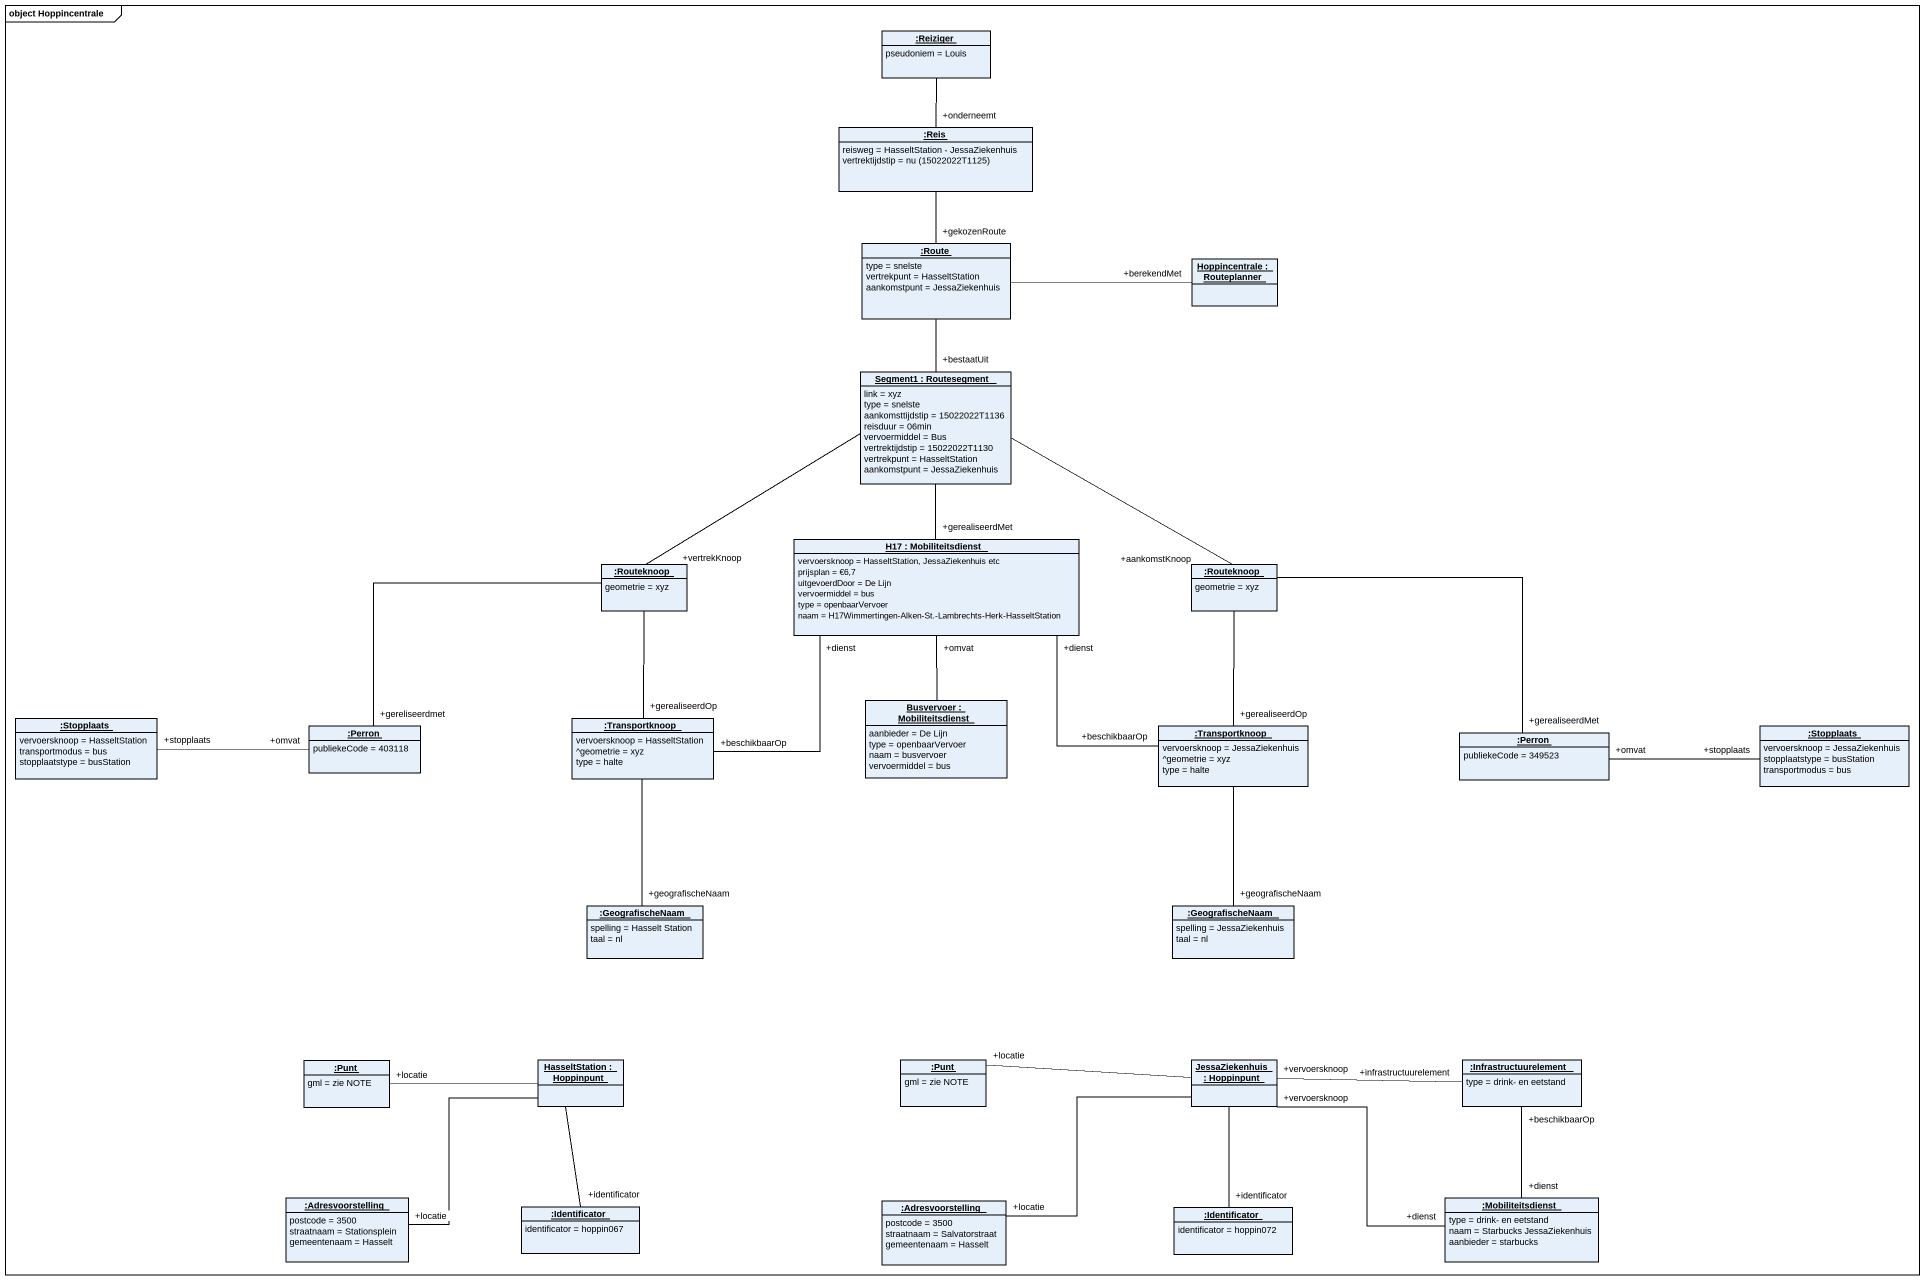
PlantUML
@startuml
mainframe object Hoppincentrale
hide circle
hide empty members
object ":Reiziger" as Reiziger {
  pseudoniem = Louis
}
object ":Reis" as Reis {
  reisweg = HasseltStation - JessaZiekenhuis
  vertrektijdstip = nu (15022022T1125)
}
object ":Route" as Route {
  type = snelste
  vertrekpunt = HasseltStation
  aankomstpunt = JessaZiekenhuis
}
object "Hoppincentrale : Routeplanner" as Hoppincentrale
object "Segment1 : Routesegment" as Segment1 {
  link = xyz
  type = snelste
  aankomsttijdstip = 15022022T1136
  reisduur = 06min
  vervoermiddel = Bus
  vertrektijdstip = 15022022T1130
  vertrekpunt = HasseltStation
  aankomstpunt = JessaZiekenhuis
}
object ":Routeknoop" as Routeknoop {
  geometrie = xyz
}
object "H17 : Mobiliteitsdienst" as H17 {
  vervoersknoop = HasseltStation, JessaZiekenhuis etc
  prijsplan = €6,7
  uitgevoerdDoor = De Lijn
  vervoermiddel = bus
  type = openbaarVervoer
  naam = H17Wimmertingen-Alken-St.-Lambrechts-Herk-HasseltStation
}
object ":Routeknoop" as Routeknoop_2 {
  geometrie = xyz
}
object ":Stopplaats" as Stopplaats {
  vervoersknoop = HasseltStation
  transportmodus = bus
  stopplaatstype = busStation
}
object ":Transportknoop" as Transportknoop {
  vervoersknoop = HasseltStation
  ^geometrie = xyz
  type = halte
}
object "Busvervoer : Mobiliteitsdienst" as Busvervoer {
  aanbieder = De Lijn
  type = openbaarVervoer
  naam = busvervoer
  vervoermiddel = bus
}
object ":Perron" as Perron {
  publiekeCode = 403118
}
object ":Transportknoop" as Transportknoop_2 {
  vervoersknoop = JessaZiekenhuis
  ^geometrie = xyz
  type = halte
}
object ":Perron" as Perron_2 {
  publiekeCode = 349523
}
object ":Stopplaats" as Stopplaats_2 {
  vervoersknoop = JessaZiekenhuis
  stopplaatstype = busStation
  transportmodus = bus
}
object ":GeografischeNaam" as GeografischeNaam {
  spelling = Hasselt Station
  taal = nl
}
object ":GeografischeNaam" as GeografischeNaam_2 {
  spelling = JessaZiekenhuis
  taal = nl
}
object ":Punt" as Punt {
  gml = zie NOTE
}
object "HasseltStation : Hoppinpunt" as HasseltStation
object ":Punt" as Punt_2 {
  gml = zie NOTE
}
object "JessaZiekenhuis : Hoppinpunt" as JessaZiekenhuis
object ":Infrastructuurelement" as Infrastructuurelement {
  type = drink- en eetstand
}
object ":Adresvoorstelling" as Adresvoorstelling {
  postcode = 3500
  straatnaam = Stationsplein
  gemeentenaam = Hasselt
}
object ":Identificator" as Identificator {
  identificator = hoppin067
}
object ":Adresvoorstelling" as Adresvoorstelling_2 {
  postcode = 3500
  straatnaam = Salvatorstraat
  gemeentenaam = Hasselt
}
object ":Identificator" as Identificator_2 {
  identificator = hoppin072
}
object ":Mobiliteitsdienst" as Mobiliteitsdienst {
  type = drink- en eetstand
  naam = Starbucks JessaZiekenhuis
  aanbieder = starbucks
}
Reiziger -- "+onderneemt" Reis
Reis -- "+gekozenRoute" Route
Route -right- "+berekendMet" Hoppincentrale
Route -- "+bestaatUit" Segment1
Segment1 -left- "+vertrekKnoop" Routeknoop
Segment1 -right- "+aankomstKnoop" Routeknoop_2
Routeknoop -- "+gerealiseerdOp" Transportknoop
Routeknoop -left- "+gereliseerdmet" Perron
H17 "+gerealiseerdMet" -up- Segment1
H17 "+dienst" -left- "+beschikbaarOp" Transportknoop
H17 "+dienst" -right- "+beschikbaarOp" Transportknoop_2
Routeknoop_2 -- "+gerealiseerdOp" Transportknoop_2
Routeknoop_2 -right- "+gerealiseerdMet" Perron_2
Stopplaats "+stopplaats" -right- "+omvat" Perron
Transportknoop -- "+geografischeNaam" GeografischeNaam
Busvervoer -up- "+omvat" H17
Transportknoop_2 -- "+geografischeNaam" GeografischeNaam_2
Perron_2 "+omvat" -right- "+stopplaats" Stopplaats_2
HasseltStation -left- "+locatie" Punt
HasseltStation -- "+locatie" Adresvoorstelling
HasseltStation -- "+identificator" Identificator
Punt_2 "+locatie" -right- JessaZiekenhuis
JessaZiekenhuis "+vervoersknoop" -right- "+infrastructuurelement" Infrastructuurelement
JessaZiekenhuis -left- "+locatie" Adresvoorstelling_2
JessaZiekenhuis -- "+identificator" Identificator_2
JessaZiekenhuis "+vervoersknoop" -right- "+dienst" Mobiliteitsdienst
Mobiliteitsdienst "+dienst" -up- "+beschikbaarOp" Infrastructuurelement
@enduml
